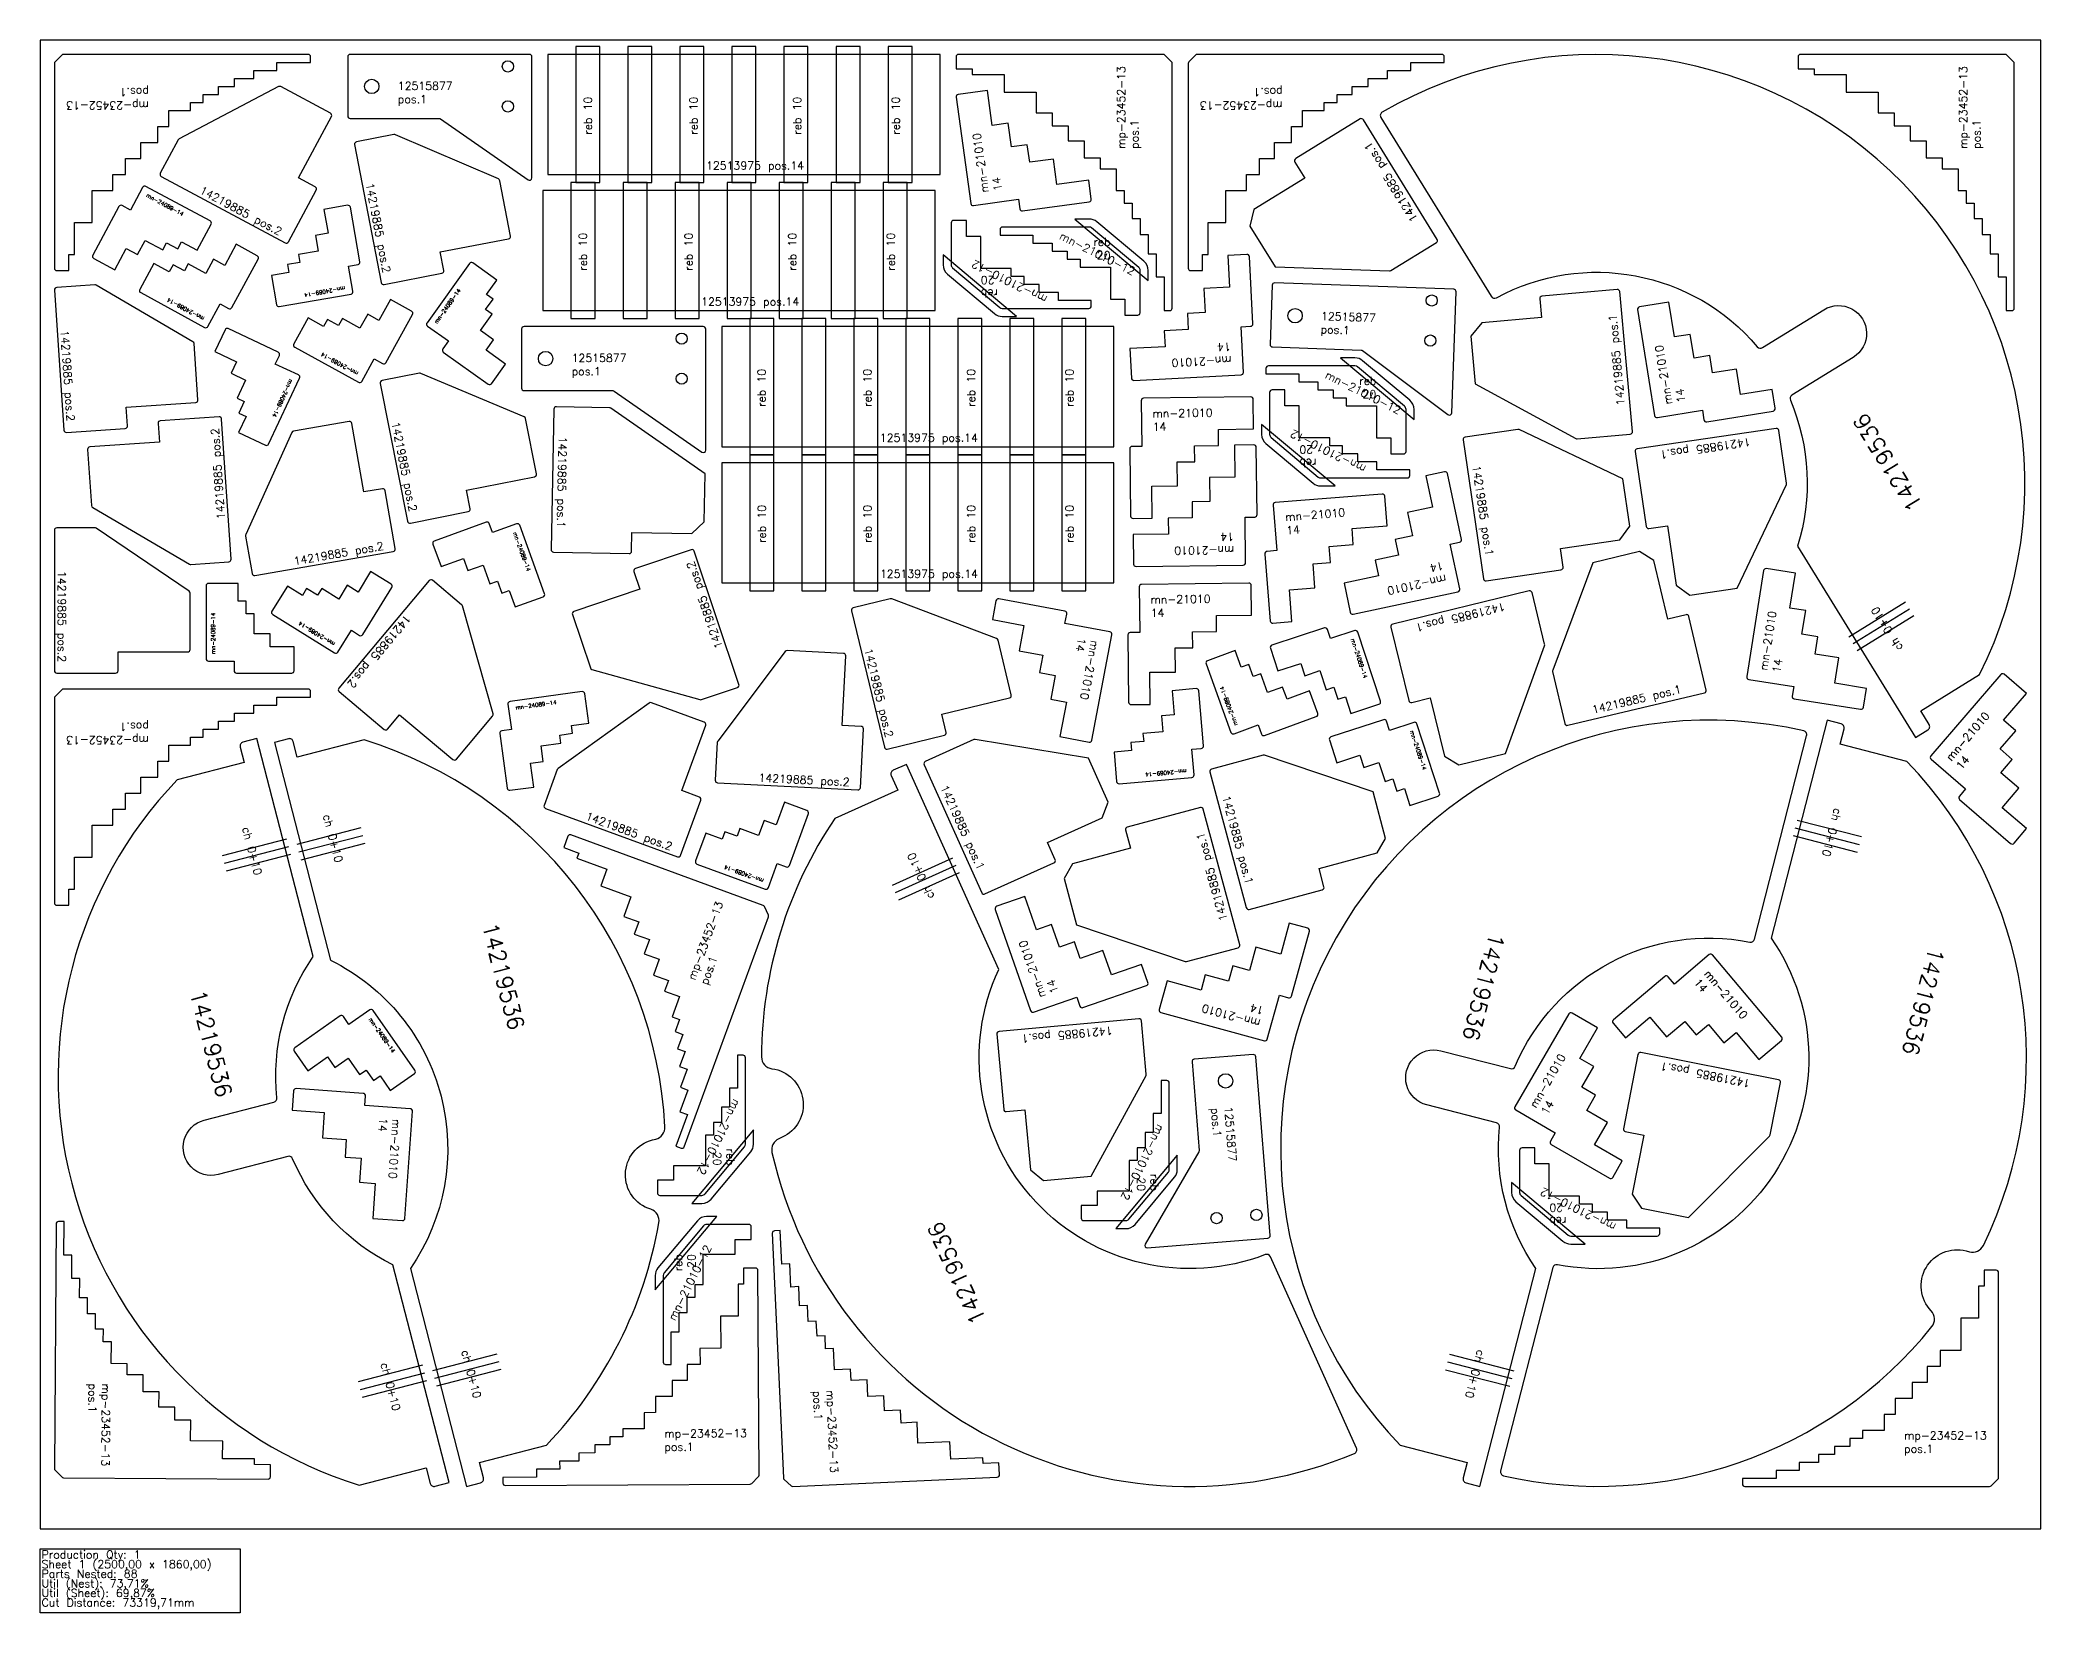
# Model space of a CAD drawing. Header units: millimetres. Extents: x 0 to 2500, y -105 to 1860.
import ezdxf

# ---------------------------------------------------------------- set-up
doc = ezdxf.new("R2010")
doc.units = ezdxf.units.MM
for name, color, linetype in [('12515877', 7, 'Continuous'), ('14219536', 7, 'Continuous'), ('14219885', 7, 'Continuous'), ('Chanfro', 7, 'Continuous'), ('MN-21010 12', 7, 'Continuous'), ('mn-21010 14', 7, 'Continuous'), ('mn-24089-14', 7, 'Continuous'), ('mp-23452-13', 7, 'Continuous'), ('Rebaixo', 6, 'Continuous'), ('sheet', 24, 'Continuous'), ('Stats', 7, 'Continuous'), ('Texto', 7, 'Continuous')]:
    doc.layers.add(name, color=color, linetype=linetype)
doc.styles.get("Standard").update_dxf_attribs({"font": 'txt.shx'})

msp = doc.modelspace()

# ---------------------------------------------------------------- linework, layer by layer
at = {"color": 6}
for points in [[(634.5, 1692), (1124.5, 1692), (1124.5, 1842), (634.5, 1842)], [(628.4, 1522), (1118.4, 1522), (1118.4, 1672), (628.4, 1672)], [(851.7, 1352), (1341.7, 1352), (1341.7, 1502), (851.7, 1502)], [(851.8, 1182), (1341.8, 1182), (1341.8, 1332), (851.8, 1332)]]:
    msp.add_lwpolyline(points, close=True, dxfattribs=at)
at = {"layer": '12515877', "color": 30}
for points in [[(614.5, 1839, 0.414214), (611.5, 1842), (387.5, 1842, 0.414214), (384.5, 1839), (384.5, 1765, 0.414214), (387.5, 1762), (498.6, 1762, -0.153131), (500.3, 1761.5), (609.8, 1685.3, 0.605768), (614.5, 1687.7)], [(1769.2, 1545.5, 0.414214), (1766.3, 1548.6), (1542.5, 1556.6, 0.414214), (1539.4, 1553.7), (1536.8, 1479.7, 0.414214), (1539.7, 1476.6), (1650.6, 1472.7, -0.153131), (1652.3, 1472.1), (1759.1, 1392.1, 0.605768), (1763.9, 1394.4)], [(831.7, 1499, 0.414214), (828.7, 1502), (604.7, 1502, 0.414214), (601.7, 1499), (601.7, 1425, 0.414214), (604.7, 1422), (715.7, 1422, -0.153131), (717.5, 1421.5), (827, 1345.3, 0.605768), (831.7, 1347.7)], [(1534.2, 363.3, 0.414214), (1536.9, 366.5), (1519.1, 589.8, 0.414214), (1515.8, 592.6), (1442.1, 586.7, 0.414214), (1439.3, 583.4), (1448.2, 472.7, -0.153131), (1447.8, 471), (1380.6, 355.7, 0.605768), (1383.4, 351.2)]]:
    msp.add_lwpolyline(points, format="xyb", close=True, dxfattribs=at)
for centre, radius in [((584.5, 1827), 7), ((414.5, 1802), 9), ((584.5, 1777), 7), ((1738.8, 1534.6), 7), ((1568.1, 1515.6), 9), ((801.7, 1487), 7), ((1737.1, 1484.6), 7), ((631.7, 1462), 9), ((801.7, 1437), 7), ((1481.3, 559.7), 9), ((1470, 388.3), 7), ((1519.8, 392.3), 7)]:
    msp.add_circle(centre, radius, dxfattribs=at)
at = {"layer": '14219536', "color": 30}
for points in [[(2145.6, 1476.8, 0.370985), (2152.1, 1475.8), (2228.7, 1523.1, -1.000005), (2265.4, 1463.5), (2188.8, 1416.2, 0.370985), (2186.9, 1410, -0.178906), (2195.8, 1227.9), (2343.3, 988.7), (2358.6, 998.1, 0.414214), (2360.2, 1005), (2349.7, 1022), (2423.3, 1067.4, 0.744297), (1677, 1770, 0.422529), (1675.3, 1763.1), (1812.9, 1539.9, 0.397905), (1819.6, 1538.1, -0.355139)], [(1843, 577.9, -0.355139), (2136.2, 733.2, 0.397905), (2142, 736.9), (2207.2, 990.9, 0.422529), (2203.5, 997, 0.744297), (1699.4, 104.5), (1783.1, 83), (1778.1, 63.7, 0.414214), (1781.7, 57.6), (1799.1, 53.1), (1869, 325.3, -0.178906), (1823.5, 501.9, 0.370985), (1819.7, 507.2), (1732.6, 529.6, -1.000005), (1750, 597.4), (1837.2, 575, 0.370985)], [(1828.5, 66.4, 0.286515), (2363.6, 252.7, 0.377406), (2362.8, 272.5, -0.755473), (2406.4, 347.3), (2410.7, 346.1, 0.356394), (2428, 354.1, 0.314337), (2332.6, 958.8), (2248.9, 980.3), (2253.9, 999.7, 0.414214), (2250.3, 1005.8), (2232.8, 1010.3), (2162.9, 738.1, -0.67418), (1895.8, 330.1, 0.397905), (1890, 326.5), (1824.8, 72.5, 0.422529)], [(296, 538.5, -0.178906), (341.3, 715.1), (271, 987.3), (253.6, 982.7, 0.414214), (250, 976.7), (255, 957.3), (171.3, 935.7, 0.557308), (398.9, 54.6), (482.6, 76.2), (487.6, 56.9, 0.414214), (493.7, 53.3), (511.1, 57.8), (440.8, 329.9, -0.178906), (315.6, 462.5, 0.370985), (309.8, 465.4), (222.6, 442.8, -1.000003), (205.1, 510.6), (292.2, 533.1, 0.370985)], [(780.7, 502.3, 0.314337), (405, 985.7), (321.4, 964.1), (316.4, 983.5, 0.414214), (310.3, 987.1), (292.8, 982.6), (363.1, 710.5, -0.457379), (462.7, 325.2), (533, 53.1), (550.4, 57.6, 0.414214), (554, 63.7), (549, 83), (632.7, 104.7, 0.148717), (773.3, 382.4, 0.377406), (763, 399.3, -0.755473), (765.1, 485.9), (769.4, 487, 0.356394)], [(914.5, 470.4, 0.465857), (1642.2, 94.3, 0.422529), (1644.8, 101), (1537.2, 340, 0.397905), (1530.8, 342.7, -0.67418), (1197.8, 698.9), (1082.4, 955.1), (1066, 947.7, 0.414214), (1063.5, 941.1), (1071.7, 922.9), (992.9, 887.4, 0.148717), (901.4, 589.8, 0.377406), (914.4, 574.9, -0.755473), (927.1, 489.2), (923, 487.4, 0.356394)]]:
    msp.add_lwpolyline(points, format="xyb", close=True, dxfattribs=at)
at = {"layer": '14219885', "color": 30}
for points in [[(345, 1672.6, 0.414214), (343.8, 1676.7), (323.1, 1687.8), (364.1, 1764.5, 0.414214), (362.9, 1768.5), (300.8, 1801.8, 0.248698), (298, 1801.8), (174, 1736.7, 0.150057), (172.8, 1735.4), (150.3, 1693.5, 0.414214), (151.5, 1689.4), (306.3, 1606.6, 0.414214), (310.3, 1607.8)], [(1511.5, 1627.6), (1543, 1576.6), (1686.2, 1571.5, 0.148069), (1687.9, 1571.9), (1744.6, 1606.9, 0.414214), (1745.6, 1611), (1653.4, 1760.4, 0.414214), (1649.3, 1761.4), (1568.9, 1711.8, 0.414214), (1567.9, 1707.6), (1580.2, 1687.6), (1516.4, 1648.3)], [(502, 1568.6, 0.414214), (504.4, 1572.1), (499.9, 1595.2), (585.3, 1611.6, 0.414214), (587.7, 1615.1), (574.4, 1684.3, 0.248698), (572.7, 1686.5), (444, 1741.7, 0.150057), (442.2, 1741.9), (395.5, 1732.9, 0.414214), (393.1, 1729.4), (426.3, 1557.1, 0.414214), (429.8, 1554.7)], [(106.5, 1374.8, 0.414214), (109.3, 1378), (107.7, 1401.4), (194.5, 1407.3, 0.414214), (197.3, 1410.5), (192.5, 1480.7, 0.248698), (191, 1483.1), (70, 1553.7, 0.150057), (68.3, 1554.1), (20.9, 1550.9, 0.414214), (18.1, 1547.7), (29.9, 1372.6, 0.414214), (33.1, 1369.8)], [(1787.6, 1490.2), (1793, 1430.5), (1918.9, 1362, 0.148069), (1920.6, 1361.7), (1986.9, 1367.7, 0.414214), (1989.7, 1370.9), (1973.8, 1545.7, 0.414214), (1970.6, 1548.4), (1876.5, 1539.9, 0.414214), (1873.7, 1536.7), (1875.9, 1513.3), (1801.2, 1506.5)], [(534.9, 1270.9, 0.414214), (537.3, 1274.4), (532.7, 1297.5), (618, 1314.5, 0.414214), (620.3, 1318), (606.6, 1387.1, 0.248698), (604.8, 1389.2), (475.7, 1443.6, 0.150057), (474, 1443.8), (427.3, 1434.5, 0.414214), (424.9, 1430.9), (459.3, 1258.8, 0.414214), (462.8, 1256.5)], [(829.8, 1258.1), (831, 1318.1), (713.3, 1400, 0.148069), (711.7, 1400.5), (645.1, 1401.8, 0.414214), (642, 1398.9), (638.6, 1223.4, 0.414214), (641.5, 1220.4), (736, 1218.5, 0.414214), (739.1, 1221.4), (739.5, 1244.9), (814.5, 1243.4)], [(150.3, 1384.3, 0.414214), (147.5, 1381.1), (149.1, 1357.6), (62.3, 1351.7, 0.414214), (59.5, 1348.5), (64.3, 1278.3, 0.248698), (65.8, 1275.9), (186.8, 1205.3, 0.150057), (188.5, 1204.9), (236, 1208.2, 0.414214), (238.7, 1211.4), (226.9, 1386.5, 0.414214), (223.7, 1389.2)], [(431.3, 1297, 0.414214), (427.8, 1299.5), (404.6, 1295.4), (389.7, 1381.1, 0.414214), (386.3, 1383.6), (316.9, 1371.5, 0.248698), (314.7, 1369.8), (257.1, 1242.1, 0.150057), (256.9, 1240.4), (265.1, 1193.5, 0.414214), (268.5, 1191), (441.4, 1221.1, 0.414214), (443.9, 1224.6)], [(1986.3, 1252.7), (1977.6, 1312), (1848.1, 1373.4, 0.148069), (1846.4, 1373.6), (1780.5, 1364, 0.414214), (1778, 1360.6), (1803.4, 1186.9, 0.414214), (1806.8, 1184.4), (1900.3, 1198.1, 0.414214), (1902.9, 1201.5), (1899.5, 1224.8), (1973.7, 1235.6)], [(2061.2, 1166.4), (2120.6, 1175.1), (2181.9, 1304.6, 0.148069), (2182.2, 1306.3), (2172.5, 1372.2, 0.414214), (2169.1, 1374.8), (1995.5, 1349.3, 0.414214), (1992.9, 1345.9), (2006.6, 1252.4, 0.414214), (2010, 1249.9), (2033.3, 1253.3), (2044.2, 1179.1)], [(94.5, 1069.1, 0.414214), (97.5, 1072.1), (97.5, 1095.6), (184.5, 1095.6, 0.414214), (187.5, 1098.6), (187.5, 1169, 0.248698), (186.2, 1171.5), (70.3, 1250.1, 0.150057), (68.6, 1250.6), (21, 1250.6, 0.414214), (18, 1247.6), (18, 1072.1, 0.414214), (21, 1069.1)], [(744, 1199.9, 0.414214), (742.1, 1196.1), (749.5, 1173.8), (667.1, 1146.1, 0.414214), (665.2, 1142.3), (687.6, 1075.6, 0.248698), (689.6, 1073.6), (824.5, 1036, 0.150057), (826.3, 1036), (871.4, 1051.1, 0.414214), (873.3, 1054.9), (817.4, 1221.3, 0.414214), (813.6, 1223.2)], [(1998.3, 1220.9), (1939.9, 1207), (1890, 1072.7, 0.148069), (1889.9, 1071), (1905.2, 1006.2, 0.414214), (1908.8, 1003.9), (2079.6, 1044.3, 0.414214), (2081.8, 1048), (2060.1, 1139.9, 0.414214), (2056.5, 1142.1), (2033.6, 1136.7), (2016.3, 1209.7)], [(430, 998.8, 0.414214), (434.2, 999.2), (449.3, 1017.2), (515.9, 961.2, 0.414214), (520.2, 961.6), (565.4, 1015.5, 0.248698), (566, 1018.3), (527.7, 1153, 0.150057), (526.8, 1154.5), (490.3, 1185.1, 0.414214), (486.1, 1184.7), (373.3, 1050.3, 0.414214), (373.7, 1046)], [(1130, 991.5, 0.414214), (1132.2, 995.1), (1126.7, 1017.9), (1211.3, 1038.3, 0.414214), (1213.5, 1041.9), (1197, 1110.4, 0.248698), (1195.2, 1112.5), (1064.1, 1161.8, 0.150057), (1062.3, 1161.9), (1016.1, 1150.8, 0.414214), (1013.9, 1147.1), (1054.9, 976.5, 0.414214), (1058.5, 974.3)], [(1772.7, 954.4), (1831, 968.6), (1879.8, 1103.4, 0.148069), (1879.9, 1105.1), (1864.1, 1169.8, 0.414214), (1860.5, 1172), (1690, 1130.2, 0.414214), (1687.8, 1126.6), (1710.3, 1034.8, 0.414214), (1713.9, 1032.6), (1736.7, 1038.2), (1754.6, 965.4)], [(1028.7, 999.4, 0.414214), (1025.8, 1002.6), (1002.4, 1003.8), (1006.7, 1090.7, 0.414214), (1003.9, 1093.8), (933.6, 1097.3, 0.248698), (931, 1096.2), (846.7, 984.3, 0.150057), (846.1, 982.7), (843.7, 935.2, 0.414214), (846.6, 932), (1021.8, 923.2, 0.414214), (1025, 926)], [(825.5, 910.4, 0.414214), (823.8, 914.2), (801.7, 922.3), (831.7, 1004, 0.414214), (829.9, 1007.8), (763.8, 1032.1, 0.248698), (761, 1031.7), (647.3, 949.9, 0.150057), (646.2, 948.5), (629.8, 903.9, 0.414214), (631.6, 900), (796.4, 839.6, 0.414214), (800.2, 841.4)], [(1334.5, 908), (1309.9, 962.8), (1168.5, 986.3, 0.148069), (1166.8, 986), (1106.1, 958.7, 0.414214), (1104.5, 954.7), (1176.6, 794.7, 0.414214), (1180.6, 793.2), (1266.8, 832, 0.414214), (1268.3, 836), (1258.6, 857.4), (1327, 888.2)], [(1681.1, 862.7), (1665.6, 920.7), (1529.8, 966.5, 0.148069), (1528, 966.6), (1463.7, 949.3, 0.414214), (1461.6, 945.6), (1507.1, 776.2, 0.414214), (1510.8, 774), (1602.1, 798.5, 0.414214), (1604.2, 802.2), (1598.1, 824.9), (1670.5, 844.4)], [(1279.4, 812.6), (1294.9, 754.7), (1430.7, 708.8, 0.148069), (1432.4, 708.8), (1496.8, 726.1, 0.414214), (1498.9, 729.7), (1453.4, 899.2, 0.414214), (1449.7, 901.3), (1358.4, 876.8, 0.414214), (1356.3, 873.2), (1362.4, 850.5), (1290, 831)], [(1253.6, 435.2), (1313.4, 440.6), (1381.9, 566.5, 0.148069), (1382.2, 568.2), (1376.2, 634.6, 0.414214), (1373, 637.3), (1198.2, 621.5, 0.414214), (1195.5, 618.3), (1204, 524.1, 0.414214), (1207.2, 521.4), (1230.6, 523.5), (1237.4, 448.8)], [(2001, 400.7), (2059.8, 389.1), (2160.9, 490.8, 0.148069), (2161.7, 492.3), (2174.6, 557.6, 0.414214), (2172.2, 561.2), (2000, 595.1, 0.414214), (1996.5, 592.7), (1978.2, 500, 0.414214), (1980.6, 496.5), (2003.6, 491.9), (1989.1, 418.4)]]:
    msp.add_lwpolyline(points, format="xyb", close=True, dxfattribs=at)
at = {"layer": 'Chanfro', "color": 30}
for p, q in [((2330.7, 1157.7), (2260, 1114.1)), ((2335.9, 1149.2), (2265.3, 1105.6)), ((2341.2, 1140.7), (2270.5, 1097.1)), ((401, 875.7), (320.7, 854.9)), ((2273.4, 854.8), (2193, 875.4)), ((2275.9, 864.4), (2195.5, 885.1)), ((228.1, 841.4), (308.5, 862.1)), ((230.6, 831.7), (311, 852.4)), ((403.5, 866), (323.2, 845.3)), ((406, 856.3), (325.7, 835.6)), ((2270.9, 845.1), (2190.6, 865.7)), ((233.1, 822), (313.5, 842.8)), ((1064.9, 804.1), (1140.6, 838.2)), ((1069, 795), (1144.7, 829.1)), ((1073.1, 785.9), (1148.8, 819.9)), ((397.9, 184), (478.3, 204.8)), ((570.8, 218.3), (490.5, 197.6)), ((573.4, 208.6), (493, 187.9)), ((1758.5, 208.6), (1838.9, 188)), ((1761, 218.3), (1841.4, 197.6)), ((400.4, 174.3), (480.8, 195.1)), ((402.9, 164.6), (483.3, 185.4)), ((575.9, 199), (495.5, 178.2)), ((1756.1, 198.9), (1836.4, 178.3))]:
    msp.add_line(p, q, dxfattribs=at)
at = {"layer": 'MN-21010 12', "color": 2}
for points in [[(1157.4, 1614.7), (1157.4, 1634.7), (1141.4, 1634.7, 0.414214), (1138.4, 1631.7), (1138.4, 1579.1, 0.221695), (1140.2, 1575.3), (1199, 1525.9, 0.176327), (1202.2, 1524.7), (1310.4, 1524.7, 0.414214), (1313.4, 1527.7), (1313.4, 1534.7), (1272.4, 1534.7), (1272.4, 1544.7), (1248.4, 1544.7), (1248.4, 1554.7), (1229.4, 1554.7), (1229.4, 1564.7), (1213.4, 1564.7), (1213.4, 1574.7), (1175.4, 1574.7), (1175.4, 1614.7)], [(1355.5, 1536.4), (1355.5, 1516.4), (1371.5, 1516.4, 0.414214), (1374.5, 1519.4), (1374.5, 1572.1, 0.221695), (1372.8, 1575.9), (1313.9, 1625.3, 0.176327), (1310.7, 1626.4), (1202.5, 1626.4, 0.414214), (1199.5, 1623.4), (1199.5, 1616.4), (1240.5, 1616.4), (1240.5, 1606.4), (1264.5, 1606.4), (1264.5, 1596.4), (1283.5, 1596.4), (1283.5, 1586.4), (1299.5, 1586.4), (1299.5, 1576.4), (1337.5, 1576.4), (1337.5, 1536.4)], [(1687.7, 1362.9), (1687.7, 1342.9), (1703.7, 1342.9, 0.414214), (1706.7, 1345.9), (1706.7, 1398.6, 0.221695), (1704.9, 1402.4), (1646.1, 1451.7, 0.176327), (1642.9, 1452.9), (1534.7, 1452.9, 0.414214), (1531.7, 1449.9), (1531.7, 1442.9), (1572.7, 1442.9), (1572.7, 1432.9), (1596.7, 1432.9), (1596.7, 1422.9), (1615.7, 1422.9), (1615.7, 1412.9), (1631.7, 1412.9), (1631.7, 1402.9), (1669.7, 1402.9), (1669.7, 1362.9)], [(1555.3, 1402.9), (1555.3, 1422.9), (1539.3, 1422.9, 0.414214), (1536.3, 1419.9), (1536.3, 1367.3, 0.221695), (1538.1, 1363.4), (1596.9, 1314.1, 0.176327), (1600.1, 1312.9), (1708.3, 1312.9, 0.414214), (1711.3, 1315.9), (1711.3, 1322.9), (1670.3, 1322.9), (1670.3, 1332.9), (1646.3, 1332.9), (1646.3, 1342.9), (1627.3, 1342.9), (1627.3, 1352.9), (1611.3, 1352.9), (1611.3, 1362.9), (1573.3, 1362.9), (1573.3, 1402.9)], [(791.4, 435.7), (771.4, 435.7), (771.4, 419.7, 0.414214), (774.4, 416.7), (827, 416.7, 0.221695), (830.9, 418.5), (880.2, 477.3, 0.176327), (881.4, 480.5), (881.4, 588.7, 0.414214), (878.4, 591.7), (871.4, 591.7), (871.4, 550.7), (861.4, 550.7), (861.4, 526.7), (851.4, 526.7), (851.4, 507.7), (841.4, 507.7), (841.4, 491.7), (831.4, 491.7), (831.4, 453.7), (791.4, 453.7)], [(1320.9, 404.1), (1300.9, 404.1), (1300.9, 388.1, 0.414214), (1303.9, 385.1), (1356.6, 385.1, 0.221695), (1360.4, 386.9), (1409.8, 445.7, 0.176327), (1410.9, 448.9), (1410.9, 557.1, 0.414214), (1407.9, 560.1), (1400.9, 560.1), (1400.9, 519.1), (1390.9, 519.1), (1390.9, 495.1), (1380.9, 495.1), (1380.9, 476.1), (1370.9, 476.1), (1370.9, 460.1), (1360.9, 460.1), (1360.9, 422.1), (1320.9, 422.1)], [(1867.6, 455.9), (1867.6, 475.9), (1851.6, 475.9, 0.414214), (1848.6, 472.9), (1848.6, 420.2, 0.221695), (1850.4, 416.4), (1909.3, 367.1, 0.176327), (1912.5, 365.9), (2020.6, 365.9, 0.414214), (2023.6, 368.9), (2023.6, 375.9), (1982.6, 375.9), (1982.6, 385.9), (1958.6, 385.9), (1958.6, 395.9), (1939.6, 395.9), (1939.6, 405.9), (1923.6, 405.9), (1923.6, 415.9), (1885.6, 415.9), (1885.6, 455.9)], [(868.6, 361.4), (888.6, 361.4), (888.6, 377.4, 0.414214), (885.6, 380.4), (832.9, 380.4, 0.221695), (829.1, 378.6), (779.7, 319.8, 0.176327), (778.6, 316.6), (778.6, 208.4, 0.414214), (781.6, 205.4), (788.6, 205.4), (788.6, 246.4), (798.6, 246.4), (798.6, 270.4), (808.6, 270.4), (808.6, 289.4), (818.6, 289.4), (818.6, 305.4), (828.6, 305.4), (828.6, 343.4), (868.6, 343.4)]]:
    msp.add_lwpolyline(points, format="xyb", close=True, dxfattribs=at)
at = {"layer": 'mn-21010 14', "color": 30}
for points in [[(1166.2, 1653.2), (1222.6, 1661), (1224.3, 1649.1, 0.414214), (1227.6, 1646.5), (1310.9, 1657.9, 0.414214), (1313.4, 1661.3), (1310.2, 1685), (1270.5, 1679.6), (1266.2, 1711.3), (1236.5, 1707.3), (1233.5, 1729.1), (1213.7, 1726.4), (1209.6, 1756.1), (1189.8, 1753.4), (1183.8, 1797), (1147.2, 1791.9, 0.414214), (1144.6, 1788.6), (1162.8, 1655.8, 0.414214)], [(1503.5, 1444.8), (1500.6, 1501.7), (1512.5, 1502.4, 0.414214), (1515.4, 1505.5), (1511.1, 1589.4, 0.414214), (1507.9, 1592.2), (1484, 1591), (1486, 1551.1), (1454.1, 1549.4), (1455.6, 1519.5), (1433.6, 1518.3), (1434.6, 1498.4), (1404.7, 1496.8), (1405.7, 1476.9), (1361.8, 1474.6), (1363.6, 1437.7, 0.414214), (1366.8, 1434.8), (1500.6, 1441.7, 0.414214)], [(2020.7, 1388.4), (2077, 1397.5), (2078.9, 1385.6, 0.414214), (2082.4, 1383.1), (2165.3, 1396.5, 0.414214), (2167.8, 1399.9), (2164, 1423.6), (2124.5, 1417.3), (2119.4, 1448.9), (2089.8, 1444.1), (2086.3, 1465.8), (2066.5, 1462.6), (2061.8, 1492.3), (2042, 1489.1), (2035, 1532.5), (1998.5, 1526.6, 0.414214), (1996, 1523.2), (2017.3, 1390.9, 0.414214)], [(1375.8, 1409.4), (1376.5, 1352.4), (1364.5, 1352.3, 0.414214), (1361.6, 1349.2), (1362.6, 1265.2, 0.414214), (1365.6, 1262.3), (1389.6, 1262.6), (1389.2, 1302.6), (1421.1, 1303), (1420.8, 1333), (1442.8, 1333.2), (1442.5, 1353.2), (1472.5, 1353.6), (1472.3, 1373.6), (1516.3, 1374.1), (1515.8, 1411.1, 0.414214), (1512.8, 1414.1), (1378.8, 1412.5, 0.414214)], [(1506.3, 1207), (1505.6, 1264), (1517.6, 1264.1, 0.414214), (1520.6, 1267.2), (1519.6, 1351.2, 0.414214), (1516.5, 1354.1), (1492.5, 1353.8), (1493, 1313.8), (1461, 1313.5), (1461.4, 1283.5), (1439.4, 1283.2), (1439.6, 1263.2), (1409.6, 1262.8), (1409.9, 1242.8), (1365.9, 1242.3), (1366.3, 1205.3, 0.414214), (1369.4, 1202.3), (1503.4, 1204, 0.414214)], [(1773.8, 1174.4), (1761.9, 1230.1), (1773.6, 1232.6, 0.414214), (1775.9, 1236.2), (1758.4, 1318.4, 0.414214), (1754.8, 1320.7), (1731.3, 1315.6), (1739.7, 1276.5), (1708.4, 1269.8), (1714.7, 1240.5), (1693.2, 1235.9), (1697.4, 1216.3), (1668, 1210.1), (1672.2, 1190.5), (1629.2, 1181.3), (1636.9, 1145.1, 0.414214), (1640.5, 1142.8), (1771.5, 1170.8, 0.414214)], [(1540.5, 1279), (1545.1, 1222.1), (1533.1, 1221.2, 0.414214), (1530.3, 1217.9), (1537, 1134.2, 0.414214), (1540.3, 1131.5), (1564.2, 1133.4), (1561, 1173.2), (1592.9, 1175.8), (1590.5, 1205.7), (1612.4, 1207.5), (1610.8, 1227.4), (1640.7, 1229.8), (1639.2, 1249.7), (1683, 1253.2), (1680.1, 1290.1, 0.414214), (1676.8, 1292.8), (1543.3, 1282.2, 0.414214)], [(1373.4, 1176.9), (1374.1, 1119.9), (1362.1, 1119.8, 0.414214), (1359.1, 1116.8), (1360.1, 1032.8, 0.414214), (1363.2, 1029.8), (1387.2, 1030.1), (1386.7, 1070.1), (1418.7, 1070.5), (1418.3, 1100.5), (1440.3, 1100.8), (1440.1, 1120.8), (1470, 1121.1), (1469.8, 1141.1), (1513.8, 1141.7), (1513.3, 1178.7, 0.414214), (1510.3, 1181.6), (1376.3, 1180, 0.414214)], [(2134.8, 1061.3), (2191.1, 1052.4), (2189.2, 1040.5, 0.414214), (2191.7, 1037.1), (2274.7, 1023.9, 0.414214), (2278.1, 1026.4), (2281.9, 1050.1), (2242.4, 1056.4), (2247.4, 1088), (2217.8, 1092.7), (2221.2, 1114.4), (2201.4, 1117.6), (2206.1, 1147.2), (2186.4, 1150.3), (2193.3, 1193.8), (2156.7, 1199.6, 0.414214), (2153.3, 1197.1), (2132.3, 1064.7, 0.414214)], [(1336.6, 1120.5), (1280.6, 1131.1), (1282.9, 1142.9, 0.414214), (1280.5, 1146.4), (1197.9, 1161.9, 0.414214), (1194.4, 1159.5), (1190, 1136), (1229.3, 1128.5), (1223.3, 1097.1), (1252.8, 1091.5), (1248.7, 1069.9), (1268.4, 1066.2), (1262.8, 1036.7), (1282.5, 1033), (1274.3, 989.8), (1310.7, 982.9, 0.414214), (1314.2, 985.3), (1339, 1117, 0.414214)], [(2362.7, 961.5), (2405.9, 924.4), (2398.1, 915.3, 0.414214), (2398.4, 911.1), (2462.1, 856.3, 0.414214), (2466.4, 856.6), (2482, 874.8), (2451.7, 900.9), (2472.5, 925.2), (2449.8, 944.7), (2464.1, 961.4), (2448.9, 974.4), (2468.5, 997.2), (2453.3, 1010.2), (2482, 1043.6), (2453.9, 1067.7, 0.414214), (2449.7, 1067.4), (2362.4, 965.8, 0.414214)], [(1241.4, 645.6), (1295.3, 664.4), (1299.2, 653, 0.414214), (1303, 651.2), (1382.3, 678.8, 0.414214), (1384.2, 682.6), (1376.3, 705.3), (1338.5, 692.1), (1328, 722.4), (1299.7, 712.5), (1292.4, 733.3), (1273.6, 726.7), (1263.7, 755), (1244.8, 748.5), (1230.3, 790), (1195.4, 777.8, 0.414214), (1193.5, 774), (1237.6, 647.5, 0.414214)], [(1533.4, 611.8), (1548.5, 666.8), (1560, 663.6, 0.414214), (1563.7, 665.7), (1585.9, 746.7, 0.414214), (1583.8, 750.4), (1560.7, 756.8), (1550.1, 718.2), (1519.2, 726.6), (1511.3, 697.7), (1490.1, 703.5), (1484.8, 684.2), (1455.9, 692.1), (1450.6, 672.9), (1408.2, 684.5), (1398.4, 648.8, 0.414214), (1400.5, 645.1), (1529.7, 609.7, 0.414214)], [(2085.6, 717.4), (2042, 680.7), (2034.3, 689.8, 0.414214), (2030, 690.2), (1965.8, 636.1, 0.414214), (1965.4, 631.9), (1980.9, 613.5), (2011.5, 639.3), (2032.1, 614.8), (2055, 634.1), (2069.2, 617.3), (2084.5, 630.2), (2103.8, 607.2), (2119.1, 620.1), (2147.5, 586.4), (2175.8, 610.3, 0.414214), (2176.1, 614.5), (2089.8, 717, 0.414214)], [(1843.8, 523.4), (1893.1, 494.8), (1887, 484.4, 0.414214), (1888.1, 480.3), (1960.8, 438.1, 0.414214), (1964.9, 439.2), (1976.9, 460), (1942.3, 480), (1958.4, 507.7), (1932.4, 522.8), (1943.5, 541.8), (1926.2, 551.8), (1941.3, 577.8), (1924, 587.8), (1946.1, 625.9), (1914.1, 644.5, 0.414214), (1910, 643.4), (1842.7, 527.5, 0.414214)], [(462.6, 524.9), (405.7, 528.9), (406.6, 540.9, 0.414214), (403.8, 544.1), (320, 550, 0.414214), (316.8, 547.2), (315.1, 523.3), (355, 520.4), (352.8, 488.5), (382.7, 486.4), (381.1, 464.5), (401.1, 463.1), (399, 433.1), (418.9, 431.7), (415.9, 387.9), (452.8, 385.3, 0.414214), (456, 388), (465.4, 521.7, 0.414214)]]:
    msp.add_lwpolyline(points, format="xyb", close=True, dxfattribs=at)
at = {"layer": 'mn-24089-14', "color": 30}
for points in [[(153.3, 1597.7), (158, 1606.5), (172.1, 1599), (176.9, 1607.8), (196.3, 1597.4), (213.7, 1630, 0.414214), (212.5, 1634.1), (132.3, 1677, 0.414214), (128.2, 1675.8), (113.1, 1647.6), (102.5, 1653.3, 0.414214), (98.5, 1652), (65.9, 1591.2, 0.414214), (67.1, 1587.1), (93.6, 1573), (107.7, 1599.4), (121.8, 1591.9), (131.3, 1609.5)], [(323, 1592), (324.8, 1582.2), (309, 1579.4), (310.7, 1569.6), (289.1, 1565.8), (295.5, 1529.3, 0.414214), (298.9, 1526.9), (388.6, 1542.6, 0.414214), (391, 1546.1), (385.5, 1577.6), (397.3, 1579.7, 0.414214), (399.7, 1583.1), (387.8, 1651.1, 0.414214), (384.3, 1653.5), (354.8, 1648.4), (360, 1618.8), (344.2, 1616), (347.7, 1596.3)], [(185.1, 1580.4), (180.4, 1571.6), (166.3, 1579.3), (161.5, 1570.5), (142.2, 1581), (124.5, 1548.5, 0.414214), (125.8, 1544.4), (205.7, 1501, 0.414214), (209.8, 1502.2), (225.1, 1530.3), (235.6, 1524.6, 0.414214), (239.7, 1525.8), (272.6, 1586.4, 0.414214), (271.4, 1590.5), (245, 1604.8), (230.7, 1578.4), (216.7, 1586.1), (207.1, 1568.5)], [(564.8, 1517.5), (556.7, 1523.3), (566, 1536.3), (557.9, 1542.2), (570.7, 1560), (540.6, 1581.6, 0.414214), (536.4, 1580.9), (483.5, 1506.8, 0.414214), (484.2, 1502.7), (510.2, 1484.1), (503.2, 1474.3, 0.414214), (503.9, 1470.1), (560, 1430, 0.414214), (564.2, 1430.7), (581.7, 1455.1), (557.3, 1472.5), (566.6, 1485.5), (550.3, 1497.2)], [(377.8, 1512), (373, 1503.2), (359, 1511), (354.2, 1502.2), (334.9, 1512.9), (317, 1480.5, 0.414214), (318.2, 1476.4), (397.8, 1432.4, 0.414214), (401.9, 1433.5), (417.4, 1461.6), (427.9, 1455.7, 0.414214), (432, 1456.9), (465.3, 1517.3, 0.414214), (464.2, 1521.4), (437.9, 1535.9), (423.4, 1509.6), (409.4, 1517.4), (399.7, 1499.9)], [(246.2, 1412.5), (255.2, 1408.3), (248.4, 1393.8), (257.5, 1389.5), (248.1, 1369.6), (281.6, 1353.9, 0.414214), (285.6, 1355.3), (324.3, 1437.6, 0.414214), (322.9, 1441.6), (293.9, 1455.2), (299.1, 1466.1, 0.414214), (297.6, 1470.1), (235.2, 1499.5, 0.414214), (231.2, 1498), (218.4, 1470.9), (245.6, 1458.1), (238.7, 1443.7), (256.8, 1435.1)], [(562.1, 1180.6), (571.4, 1184.1), (576.9, 1169), (586.3, 1172.4), (593.8, 1151.8), (628.6, 1164.4, 0.414214), (630.4, 1168.3), (599.3, 1253.8, 0.414214), (595.4, 1255.6), (565.4, 1244.6), (561.3, 1255.9, 0.414214), (557.4, 1257.7), (492.6, 1234.1, 0.414214), (490.8, 1230.3), (501, 1202.1), (529.2, 1212.3), (534.7, 1197.3), (553.5, 1204.1)], [(267.5, 1143.1), (257.5, 1143.1), (257.5, 1159.1), (247.5, 1159.1), (247.5, 1181.1), (210.5, 1181.1, 0.414214), (207.5, 1178.1), (207.5, 1087.1, 0.414214), (210.5, 1084.1), (242.5, 1084.1), (242.5, 1072.1, 0.414214), (245.5, 1069.1), (314.5, 1069.1, 0.414214), (317.5, 1072.1), (317.5, 1102.1), (287.5, 1102.1), (287.5, 1118.1), (267.5, 1118.1)], [(351.9, 1174.9), (346.7, 1166.4), (333.1, 1174.8), (327.8, 1166.2), (309.1, 1177.8), (289.7, 1146.3, 0.414214), (290.7, 1142.2), (368.1, 1094.4, 0.414214), (372.2, 1095.4), (389, 1122.6), (399.2, 1116.3, 0.414214), (403.4, 1117.3), (439.6, 1176, 0.414214), (438.6, 1180.1), (413.1, 1195.9), (397.3, 1170.4), (383.7, 1178.8), (373.2, 1161.7)], [(1606.9, 1048.4), (1616.4, 1051.6), (1621.4, 1036.4), (1630.9, 1039.5), (1637.8, 1018.6), (1672.9, 1030.2, 0.414214), (1674.8, 1033.9), (1646.4, 1120.4, 0.414214), (1642.6, 1122.3), (1612.2, 1112.3), (1608.5, 1123.7, 0.414214), (1604.7, 1125.6), (1539.1, 1104, 0.414214), (1537.2, 1100.3), (1546.6, 1071.8), (1575.1, 1081.1), (1580.1, 1065.9), (1599.1, 1072.2)], [(1525.2, 1068.3), (1515.8, 1064.9), (1510.3, 1079.9), (1500.9, 1076.5), (1493.4, 1097.2), (1458.6, 1084.5, 0.414214), (1456.8, 1080.7), (1487.9, 995.1, 0.414214), (1491.8, 993.3), (1521.9, 1004.3), (1526, 993, 0.414214), (1529.8, 991.2), (1594.6, 1014.8, 0.414214), (1596.4, 1018.7), (1586.2, 1046.9), (1558, 1036.6), (1552.5, 1051.6), (1533.7, 1044.8)], [(650.8, 981.8), (649.4, 991.7), (665.3, 993.9), (663.9, 1003.8), (685.7, 1006.7), (680.8, 1043.4, 0.414214), (677.4, 1046), (587.2, 1033.7, 0.414214), (584.6, 1030.3), (588.9, 998.6), (577, 997, 0.414214), (574.5, 993.6), (583.8, 925.3, 0.414214), (587.1, 922.7), (616.9, 926.7), (612.8, 956.5), (628.7, 958.6), (626, 978.4)], [(1378, 993.7), (1378.9, 983.7), (1363, 982.3), (1363.8, 972.4), (1341.9, 970.4), (1345.1, 933.6, 0.414214), (1348.4, 930.9), (1439, 938.8, 0.414214), (1441.8, 942), (1439, 973.9), (1450.9, 975, 0.414214), (1453.7, 978.2), (1447.7, 1046.9, 0.414214), (1444.4, 1049.7), (1414.5, 1047.1), (1417.1, 1017.2), (1401.2, 1015.8), (1402.9, 995.9)], [(1680.7, 933.8), (1690.2, 936.9), (1695.2, 921.7), (1704.7, 924.8), (1711.6, 903.9), (1746.7, 915.5, 0.414214), (1748.6, 919.3), (1720.2, 1005.7, 0.414214), (1716.4, 1007.6), (1686, 997.6), (1682.3, 1009, 0.414214), (1678.5, 1010.9), (1612.9, 989.4, 0.414214), (1611, 985.6), (1620.4, 957.1), (1648.9, 966.5), (1653.9, 951.3), (1672.9, 957.5)], [(874.3, 874.9), (870.9, 865.5), (855.8, 871), (852.4, 861.6), (831.7, 869.2), (819, 834.5, 0.414214), (820.8, 830.6), (906.2, 799.3, 0.414214), (910.1, 801.1), (921.1, 831.1), (932.4, 827, 0.414214), (936.2, 828.8), (960, 893.6, 0.414214), (958.2, 897.4), (930, 907.7), (919.7, 879.6), (904.7, 885.1), (897.8, 866.3)], [(399.2, 567.5), (407.4, 573.3), (416.6, 560.2), (424.8, 565.9), (437.4, 547.9), (467.7, 569.1, 0.414214), (468.4, 573.3), (416.2, 647.8, 0.414214), (412.1, 648.6), (385.8, 630.2), (379, 640, 0.414214), (374.8, 640.8), (318.3, 601.2, 0.414214), (317.5, 597), (334.7, 572.4), (359.3, 589.6), (368.5, 576.5), (384.9, 588)]]:
    msp.add_lwpolyline(points, format="xyb", close=True, dxfattribs=at)
at = {"layer": 'mp-23452-13', "color": 30}
for points in [[(338, 1832), (338, 1839, 0.414214), (335, 1842), (29.2, 1842, 0.198912), (27.1, 1841.1), (18.9, 1832.9, 0.198912), (18, 1830.8), (18, 1575, 0.414214), (21, 1572), (36, 1572), (36, 1592), (43, 1592), (43, 1632), (65, 1632), (65, 1672), (91, 1672), (91, 1692), (107, 1692), (107, 1712), (126, 1712), (126, 1732), (147, 1732), (147, 1752), (161, 1752), (161, 1772), (188, 1772), (188, 1782), (204, 1782), (204, 1792), (223, 1792), (223, 1802), (243, 1802), (243, 1812), (267, 1812), (267, 1822), (296, 1822), (296, 1832)], [(1404.5, 1522), (1411.5, 1522, 0.414214), (1414.5, 1525), (1414.5, 1830.8, 0.198912), (1413.7, 1832.9), (1405.4, 1841.1, 0.198912), (1403.3, 1842), (1147.5, 1842, 0.414214), (1144.5, 1839), (1144.5, 1824), (1164.5, 1824), (1164.5, 1817), (1204.5, 1817), (1204.5, 1795), (1244.5, 1795), (1244.5, 1769), (1264.5, 1769), (1264.5, 1753), (1284.5, 1753), (1284.5, 1734), (1304.5, 1734), (1304.5, 1713), (1324.5, 1713), (1324.5, 1699), (1344.5, 1699), (1344.5, 1672), (1354.5, 1672), (1354.5, 1656), (1364.5, 1656), (1364.5, 1637), (1374.5, 1637), (1374.5, 1617), (1384.5, 1617), (1384.5, 1593), (1394.5, 1593), (1394.5, 1564), (1404.5, 1564)], [(1754.5, 1832), (1754.5, 1839, 0.414214), (1751.5, 1842), (1445.8, 1842, 0.198912), (1443.7, 1841.1), (1435.4, 1832.9, 0.198912), (1434.5, 1830.8), (1434.5, 1575, 0.414214), (1437.5, 1572), (1452.5, 1572), (1452.5, 1592), (1459.5, 1592), (1459.5, 1632), (1481.5, 1632), (1481.5, 1672), (1507.5, 1672), (1507.5, 1692), (1523.5, 1692), (1523.5, 1712), (1542.5, 1712), (1542.5, 1732), (1563.5, 1732), (1563.5, 1752), (1577.5, 1752), (1577.5, 1772), (1604.5, 1772), (1604.5, 1782), (1620.5, 1782), (1620.5, 1792), (1639.5, 1792), (1639.5, 1802), (1659.5, 1802), (1659.5, 1812), (1683.5, 1812), (1683.5, 1822), (1712.5, 1822), (1712.5, 1832)], [(2456.6, 1522), (2463.6, 1522, 0.414214), (2466.6, 1525), (2466.6, 1830.8, 0.198912), (2465.7, 1832.9), (2457.4, 1841.1, 0.198912), (2455.3, 1842), (2199.6, 1842, 0.414214), (2196.6, 1839), (2196.6, 1824), (2216.6, 1824), (2216.6, 1817), (2256.6, 1817), (2256.6, 1795), (2296.6, 1795), (2296.6, 1769), (2316.6, 1769), (2316.6, 1753), (2336.6, 1753), (2336.6, 1734), (2356.6, 1734), (2356.6, 1713), (2376.6, 1713), (2376.6, 1699), (2396.6, 1699), (2396.6, 1672), (2406.6, 1672), (2406.6, 1656), (2416.6, 1656), (2416.6, 1637), (2426.6, 1637), (2426.6, 1617), (2436.6, 1617), (2436.6, 1593), (2446.6, 1593), (2446.6, 1564), (2456.6, 1564)], [(338, 1039.1), (338, 1046.1, 0.414214), (335, 1049.1), (29.2, 1049.1, 0.198912), (27.1, 1048.2), (18.9, 1040, 0.198912), (18, 1037.8), (18, 782.1, 0.414214), (21, 779.1), (36, 779.1), (36, 799.1), (43, 799.1), (43, 839.1), (65, 839.1), (65, 879.1), (91, 879.1), (91, 899.1), (107, 899.1), (107, 919.1), (126, 919.1), (126, 939.1), (147, 939.1), (147, 959.1), (161, 959.1), (161, 979.1), (188, 979.1), (188, 989.1), (204, 989.1), (204, 999.1), (223, 999.1), (223, 1009.1), (243, 1009.1), (243, 1019.1), (267, 1019.1), (267, 1029.1), (296, 1029.1), (296, 1039.1)], [(794.4, 478.2), (801, 475.7, 0.414214), (804.8, 477.5), (910.1, 764.6, 0.198912), (910, 766.9), (905.1, 777.5, 0.198912), (903.4, 779), (663.3, 867.1, 0.414214), (659.5, 865.3), (654.3, 851.2), (673.1, 844.3), (670.7, 837.8), (708.2, 824), (700.7, 803.3), (738.2, 789.5), (729.3, 765.1), (748, 758.3), (742.5, 743.2), (761.3, 736.3), (754.8, 718.5), (773.5, 711.6), (766.3, 691.9), (785.1, 685), (780.3, 671.9), (799, 665), (789.7, 639.6), (799.1, 636.2), (793.6, 621.2), (803, 617.7), (796.5, 599.9), (805.9, 596.4), (799, 577.7), (808.4, 574.2), (800.1, 551.7), (809.5, 548.3), (799.5, 521), (808.9, 517.6)], [(30.1, 384), (23.1, 384, 0.414214), (20.1, 381), (18, 75.3, 0.198912), (18.9, 73.2), (27.1, 64.9, 0.198912), (29.2, 64), (284.9, 62.2, 0.414214), (287.9, 65.2), (288, 80.2), (268, 80.4), (268.1, 87.4), (228.1, 87.6), (228.2, 109.6), (188.2, 109.9), (188.4, 135.9), (168.4, 136), (168.5, 152), (148.5, 152.2), (148.7, 171.2), (128.7, 171.3), (128.8, 192.3), (108.8, 192.4), (108.9, 206.4), (88.9, 206.6), (89.1, 233.6), (79.1, 233.6), (79.2, 249.6), (69.2, 249.7), (69.3, 268.7), (59.3, 268.8), (59.4, 288.8), (49.4, 288.8), (49.6, 312.8), (39.6, 312.9), (39.8, 341.9), (29.8, 342)], [(924.8, 372.7), (917.8, 372.4, 0.414214), (914.9, 369.3), (928.7, 63.8, 0.198912), (929.7, 61.7), (938.3, 53.9, 0.198912), (940.5, 53.1), (1196, 64.6, 0.414214), (1198.8, 67.8), (1198.1, 82.7), (1178.2, 81.8), (1177.8, 88.8), (1137.9, 87), (1136.9, 109), (1096.9, 107.2), (1095.8, 133.2), (1075.8, 132.3), (1075.1, 148.3), (1055.1, 147.4), (1054.2, 166.3), (1034.2, 165.4), (1033.3, 186.4), (1013.3, 185.5), (1012.7, 199.5), (992.7, 198.6), (991.5, 225.6), (981.5, 225.1), (980.8, 241.1), (970.8, 240.7), (969.9, 259.6), (959.9, 259.2), (959, 279.2), (949, 278.7), (948, 302.7), (938, 302.2), (936.7, 331.2), (926.7, 330.8)], [(578.3, 64.3), (578.3, 57.3, 0.414214), (581.4, 54.3), (887.1, 55.9, 0.198912), (889.2, 56.8), (897.4, 65.1, 0.198912), (898.3, 67.2), (897, 323, 0.414214), (893.9, 325.9), (878.9, 325.9), (879.1, 305.9), (872.1, 305.8), (872.3, 265.8), (850.3, 265.7), (850.5, 225.7), (824.5, 225.6), (824.6, 205.6), (808.6, 205.5), (808.7, 185.5), (789.7, 185.4), (789.8, 165.4), (768.8, 165.3), (768.9, 145.3), (754.9, 145.2), (755, 125.2), (728, 125.1), (728, 115.1), (712, 115), (712.1, 105), (693.1, 104.9), (693.2, 94.9), (673.2, 94.8), (673.2, 84.8), (649.2, 84.7), (649.3, 74.7), (620.3, 74.5), (620.3, 64.5)], [(2127, 63.1), (2127, 56.1, 0.414214), (2130, 53.1), (2435.7, 53.1, 0.198912), (2437.9, 53.9), (2446.1, 62.2, 0.198912), (2447, 64.3), (2447, 320.1, 0.414214), (2444, 323.1), (2429, 323.1), (2429, 303.1), (2422, 303.1), (2422, 263.1), (2400, 263.1), (2400, 223.1), (2374, 223.1), (2374, 203.1), (2358, 203.1), (2358, 183.1), (2339, 183.1), (2339, 163.1), (2318, 163.1), (2318, 143.1), (2304, 143.1), (2304, 123.1), (2277, 123.1), (2277, 113.1), (2261, 113.1), (2261, 103.1), (2242, 103.1), (2242, 93.1), (2222, 93.1), (2222, 83.1), (2198, 83.1), (2198, 73.1), (2169, 73.1), (2169, 63.1)]]:
    msp.add_lwpolyline(points, format="xyb", close=True, dxfattribs=at)
at = {"layer": 'Rebaixo', "color": 6}
for points in [[(669.5, 1682), (699.5, 1682), (699.5, 1852), (669.5, 1852)], [(734.5, 1682), (764.5, 1682), (764.5, 1852), (734.5, 1852)], [(799.5, 1682), (829.5, 1682), (829.5, 1852), (799.5, 1852)], [(864.5, 1682), (894.5, 1682), (894.5, 1852), (864.5, 1852)], [(929.5, 1682), (959.5, 1682), (959.5, 1852), (929.5, 1852)], [(994.5, 1682), (1024.5, 1682), (1024.5, 1852), (994.5, 1852)], [(1059.5, 1682), (1089.5, 1682), (1089.5, 1852), (1059.5, 1852)], [(663.4, 1512), (693.4, 1512), (693.4, 1682), (663.4, 1682)], [(728.4, 1512), (758.4, 1512), (758.4, 1682), (728.4, 1682)], [(793.4, 1512), (823.4, 1512), (823.4, 1682), (793.4, 1682)], [(858.4, 1512), (888.4, 1512), (888.4, 1682), (858.4, 1682)], [(923.4, 1512), (953.4, 1512), (953.4, 1682), (923.4, 1682)], [(988.4, 1512), (1018.4, 1512), (1018.4, 1682), (988.4, 1682)], [(1053.4, 1512), (1083.4, 1512), (1083.4, 1682), (1053.4, 1682)], [(886.7, 1342), (916.7, 1342), (916.7, 1512), (886.7, 1512)], [(951.7, 1342), (981.7, 1342), (981.7, 1512), (951.7, 1512)], [(1016.7, 1342), (1046.7, 1342), (1046.7, 1512), (1016.7, 1512)], [(1081.7, 1342), (1111.7, 1342), (1111.7, 1512), (1081.7, 1512)], [(1146.7, 1342), (1176.7, 1342), (1176.7, 1512), (1146.7, 1512)], [(1211.7, 1342), (1241.7, 1342), (1241.7, 1512), (1211.7, 1512)], [(1276.7, 1342), (1306.7, 1342), (1306.7, 1512), (1276.7, 1512)], [(886.8, 1172), (916.8, 1172), (916.8, 1342), (886.8, 1342)], [(951.8, 1172), (981.8, 1172), (981.8, 1342), (951.8, 1342)], [(1016.8, 1172), (1046.8, 1172), (1046.8, 1342), (1016.8, 1342)], [(1081.8, 1172), (1111.8, 1172), (1111.8, 1342), (1081.8, 1342)], [(1146.8, 1172), (1176.8, 1172), (1176.8, 1342), (1146.8, 1342)], [(1211.8, 1172), (1241.8, 1172), (1241.8, 1342), (1211.8, 1342)], [(1276.8, 1172), (1306.8, 1172), (1306.8, 1342), (1276.8, 1342)]]:
    msp.add_lwpolyline(points, close=True, dxfattribs=at)
at = {"layer": 'Rebaixo', "color": 2}
for points in [[(1384.5, 1559.5), (1384.5, 1572.1, 0.221695), (1379.2, 1583.6), (1320.4, 1632.9, 0.176327), (1310.7, 1636.4), (1292.8, 1636.4)], [(1128.4, 1591.7), (1128.4, 1579.1, 0.221695), (1133.7, 1567.6), (1192.6, 1518.2, 0.176327), (1202.2, 1514.7), (1220.1, 1514.7)], [(1716.7, 1386), (1716.7, 1398.6, 0.221695), (1711.3, 1410.1), (1652.5, 1459.4, 0.176327), (1642.9, 1462.9), (1625, 1462.9)], [(1526.3, 1379.9), (1526.3, 1367.3, 0.221695), (1531.7, 1355.8), (1590.5, 1306.4, 0.176327), (1600.1, 1302.9), (1618, 1302.9)], [(814.4, 406.7), (827, 406.7, 0.221695), (838.5, 412.1), (887.9, 470.9, 0.176327), (891.4, 480.5), (891.4, 498.4)], [(1344, 375.1), (1356.6, 375.1, 0.221695), (1368.1, 380.4), (1417.4, 439.3, 0.176327), (1420.9, 448.9), (1420.9, 466.8)], [(1838.6, 432.8), (1838.6, 420.2, 0.221695), (1844, 408.7), (1902.8, 359.4, 0.176327), (1912.5, 355.9), (1930.3, 355.9)], [(845.5, 390.4), (832.9, 390.4, 0.221695), (821.4, 385), (772.1, 326.2, 0.176327), (768.6, 316.6), (768.6, 298.7)]]:
    msp.add_lwpolyline(points, format="xyb", close=True, dxfattribs=at)
at = {"layer": 'sheet', "color": 7}
msp.add_lwpolyline([(0, 0), (2500, 0), (2500, 1860), (0, 1860)], close=True, dxfattribs=at)
at = {"layer": 'Stats', "color": 151}
msp.add_lwpolyline([(0, -25), (250, -25), (250, -105), (0, -105), (0, -25)], close=True, dxfattribs=at)

# ---------------------------------------------------------------- texts
at = {"layer": 'Chanfro', "color": 30, "char_height": 10, "width": 69.013}
for insert, attachment_point, rotation in [((2295.6, 1153.3), 9, 121.6665), ((267.9, 815.8), 9, 284.4855), ((378.5, 834.1), 3, 284.4855), ((2236.1, 838.9), 3, 255.5984), ((1108.5, 785.7), 1, 114.2485), ((425.4, 206.3), 7, 284.4855), ((536, 224.5), 1, 284.4855), ((1795.8, 224.5), 7, 255.5984)]:
    msp.add_mtext('ch 0+10', dxfattribs=dict(at, insert=insert, attachment_point=attachment_point, rotation=rotation))
at = {"layer": 'Rebaixo', "color": 6, "char_height": 10, "attachment_point": 1, "rotation": 90}
for insert in [(679.5, 1741.7), (811.6, 1741.7), (941, 1741.7), (1064.1, 1741.7), (673.3, 1571.7), (805.4, 1571.7), (934.9, 1571.7), (1057.9, 1571.7), (896.6, 1401.7), (1028.7, 1401.7), (1158.2, 1401.7), (1281.2, 1401.7), (896.7, 1231.7), (1028.8, 1231.7), (1158.3, 1231.7), (1281.3, 1231.7)]:
    msp.add_mtext_dynamic_manual_height_columns('reb 10', width=81.56, gutter_width=12.5, heights=[0], dxfattribs=dict(at, insert=insert))
at = {"layer": 'Rebaixo', "color": 2, "char_height": 10, "attachment_point": 3}
for insert in [(1337.5, 1612.7), (1669.6, 1439.2)]:
    msp.add_mtext_dynamic_manual_height_columns('reb 20', width=41.558, gutter_width=12.5, heights=[0], dxfattribs=dict(at, insert=insert))
for insert, rotation in [((1175.4, 1538.4), 180), ((1573.4, 1326.6), 180), ((867.7, 453.8), 270), ((1397.3, 422.1), 270), ((1885.7, 379.6), 180), ((792.2, 343.3), 90)]:
    msp.add_mtext_dynamic_manual_height_columns('reb 20', width=41.558, gutter_width=12.5, heights=[0], dxfattribs=dict(at, insert=insert, rotation=rotation))
at = {"layer": 'Stats', "color": 60}
for s, p in [('Sheet 1 (2500,00 x 1860,00)', (2, -49)), ('Production Qty: 1', (2, -37)), ('Parts Nested: 88', (2, -61)), ('Util (Nest): 73,71%', (2, -73)), ('Util (Sheet): 69,87%', (2, -85)), ('Cut Distance: 73319,71mm', (2, -97))]:
    msp.add_text(s, height=10, dxfattribs=at).set_placement(p)
at = {"layer": 'Texto', "color": 30, "attachment_point": 1}
for s, insert, char_height, width, rotation in [('mp-23452-13 pos.1', (1345.8, 1724), 10, 60.76, 90), ('mp-23452-13 pos.1', (2397.8, 1724), 10, 60.76, 90), ('mp-23452-13 pos.1', (136, 1773.2), 10, 60.76, 180), ('12515877 pos.1', (447, 1807.8), 10, 105.689, 359.9997), ('mp-23452-13 pos.1', (1552.5, 1773.2), 10, 60.76, 180), ('mn-21010 14', (1175.3, 1668.6), 10, 87.681, 97.7901), ('14219885 pos.1', (1713.4, 1631.3), 10, 277.851, 121.6665), ('14219885 pos.2', (203.1, 1678), 10, 277.851, 331.8368), ('14219885 pos.2', (416.7, 1682.2), 10, 277.851, 280.8919), ('mn-24089-14', (134.5, 1668.8), 5, 76.182, 331.8368), ('mn-24089-14', (381.7, 1547.7), 5, 76.182, 189.9421), ('mn-24089-14', (203.5, 1509.2), 5, 76.182, 151.4953), ('mn-24089-14', (491.9, 1508), 5, 76.182, 54.4349), ('12515877 pos.1', (1600.7, 1520.3), 10, 105.689, 357.9765), ('14219885 pos.1', (1969.9, 1403.4), 10, 277.851, 95.171), ('14219885 pos.2', (35.7, 1497.9), 10, 277.851, 273.8813), ('mn-21010 14', (1489, 1455.2), 10, 87.681, 182.9286), ('mn-21010 14', (2029.5, 1403.9), 10, 87.681, 99.1425), ('mn-24089-14', (395.7, 1440.6), 5, 76.182, 151.0562), ('12515877 pos.1', (664.2, 1467.8), 10, 105.689, 0), ('mn-24089-14', (316.3, 1434.9), 5, 76.182, 244.7893), ('14219885 pos.2', (448.9, 1383.9), 10, 277.851, 281.2946), ('mn-21010 14', (1389.9, 1398.5), 10, 87.681, 0.7001), ('14219536', (2336, 1268.4), 20, 434.728, 121.6665), ('14219885 pos.2', (221.1, 1261.1), 10, 277.851, 93.8813), ('14219885 pos.1', (658.1, 1364.5), 10, 277.851, 268.8658), ('14219885 pos.1', (2137.8, 1353.2), 10, 277.851, 188.3429), ('14219885 pos.1', (1799.5, 1329.3), 10, 277.851, 278.3429), ('mn-21010 14', (1555.3, 1269), 10, 87.681, 4.5656), ('14219885 pos.2', (316.2, 1213.8), 10, 277.851, 9.8738), ('mn-24089-14', (595.5, 1246.2), 5, 76.182, 290), ('mn-21010 14', (1492.2, 1217.9), 10, 87.681, 180.7001), ('14219885 pos.2', (843.6, 1098.6), 10, 277.851, 108.5414), ('mn-21010 14', (1757.9, 1182.3), 10, 87.681, 192.0691), ('14219885 pos.2', (32.3, 1196.8), 10, 277.851, 270.0001), ('mn-21010 14', (1387.4, 1166), 10, 87.681, 0.7001), ('14219885 pos.1', (1831.3, 1147.6), 10, 277.851, 193.7629), ('mn-24089-14', (213.7, 1092.9), 5, 76.182, 90.0001), ('mn-24089-14', (366.4, 1102.7), 5, 76.182, 148.3304), ('14219885 pos.2', (464.3, 1136.6), 10, 277.851, 230), ('mn-21010 14', (2147.9, 1073.3), 10, 87.681, 80.9916), ('mn-21010 14', (1323.2, 1108.8), 10, 87.681, 259.3109), ('mn-24089-14', (1642.4, 1112.9), 5, 76.182, 288.2092), ('14219885 pos.2', (1039.6, 1101), 10, 277.851, 283.5223), ('mn-24089-14', (1491.7, 1002.7), 5, 76.182, 110), ('14219885 pos.1', (1938.2, 1028.1), 10, 277.851, 13.3158), ('mn-24089-14', (593.8, 1028.4), 5, 76.182, 7.7305), ('mp-23452-13 pos.1', (136, 980.3), 10, 60.76, 180), ('mn-21010 14', (2380.2, 964.9), 10, 87.681, 49.325), ('mn-24089-14', (1716.2, 998.2), 5, 76.182, 288.2092), ('14219885 pos.2', (898, 943.7), 10, 277.851, 357.1155), ('14219885 pos.1', (1133.8, 930.5), 10, 277.851, 294.2485), ('mn-24089-14', (1432.7, 944.4), 5, 76.182, 185), ('14219885 pos.1', (1486.6, 917.1), 10, 277.851, 285.0279), ('14219885 pos.2', (684.2, 895.9), 10, 277.851, 339.8588), ('14219885 pos.1', (1473.9, 758.3), 10, 277.851, 105.0279), ('mn-24089-14', (902.8, 807.1), 5, 76.182, 159.8593), ('mp-23452-13 pos.1', (808.8, 688.1), 10, 60.76, 69.8588), ('14219536', (571.3, 759.3), 20, 434.728, 284.4855), ('mn-21010 14', (1247.3, 662.4), 10, 87.681, 109.1943), ('14219536', (1830.5, 741), 20, 434.728, 255.5984), ('14219536', (2379.7, 722.8), 20, 434.728, 255.5984), ('mn-21010 14', (2086.1, 699.6), 10, 87.681, 310.0897), ('14219536', (206.3, 675.3), 20, 434.728, 284.4855), ('mn-21010 14', (1522.9, 626.2), 10, 87.681, 164.6868), ('mn-24089-14', (414.5, 639.5), 5, 76.182, 305), ('14219885 pos.1', (1340.5, 617.5), 10, 277.851, 185.1581), ('mn-21010 14', (1860.4, 529.9), 10, 87.681, 59.8609), ('14219885 pos.1', (2135.5, 551.3), 10, 277.851, 168.8498), ('12515877 pos.1', (1489.7, 527.8), 10, 105.689, 274.5777), ('mn-21010 14', (450.6, 511.8), 10, 87.681, 265.9769), ('14219536', (1164.3, 252.7), 20, 434.728, 114.2485), ('mp-23452-13 pos.1', (87.5, 181.5), 10, 60.76, 269.615), ('mp-23452-13 pos.1', (992.6, 173.5), 10, 60.76, 272.5848), ('mp-23452-13 pos.1', (780, 124.1), 10, 60.76, 0.2987)]:
    msp.add_mtext(s, dxfattribs=dict(at, insert=insert, char_height=char_height, width=width, rotation=rotation))
at = {"layer": 'Texto', "color": 6, "char_height": 10, "attachment_point": 1}
for insert in [(832.1, 1708.2), (826, 1538.2), (1049.3, 1368.2), (1049.4, 1198.2)]:
    msp.add_mtext_dynamic_manual_height_columns('12513975 pos.14', width=172.613, gutter_width=12.5, heights=[0], dxfattribs=dict(at, insert=insert))
at = {"layer": 'Texto', "color": 2, "char_height": 10, "attachment_point": 1}
for insert, rotation in [((1277.1, 1621), 333.3561), ((1255.1, 1530.4), 153.3561), ((1609.2, 1447.4), 333.3561), ((1653.1, 1318.5), 153.3561), ((875.8, 533.5), 243.3561), ((1405.3, 501.9), 243.3561), ((1965.4, 371.5), 153.3561), ((784.2, 263.6), 63.3561)]:
    msp.add_mtext_dynamic_manual_height_columns('mn-21010-12', width=178.12, gutter_width=12.5, heights=[0], dxfattribs=dict(at, insert=insert, rotation=rotation))
at = {"layer": 'Texto', "color": 30, "insert": (2329, 121.8), "char_height": 10, "width": 60.76, "attachment_point": 1}
msp.add_mtext('mp-23452-13 pos.1', dxfattribs=at)

doc.saveas('drawing.dxf')
